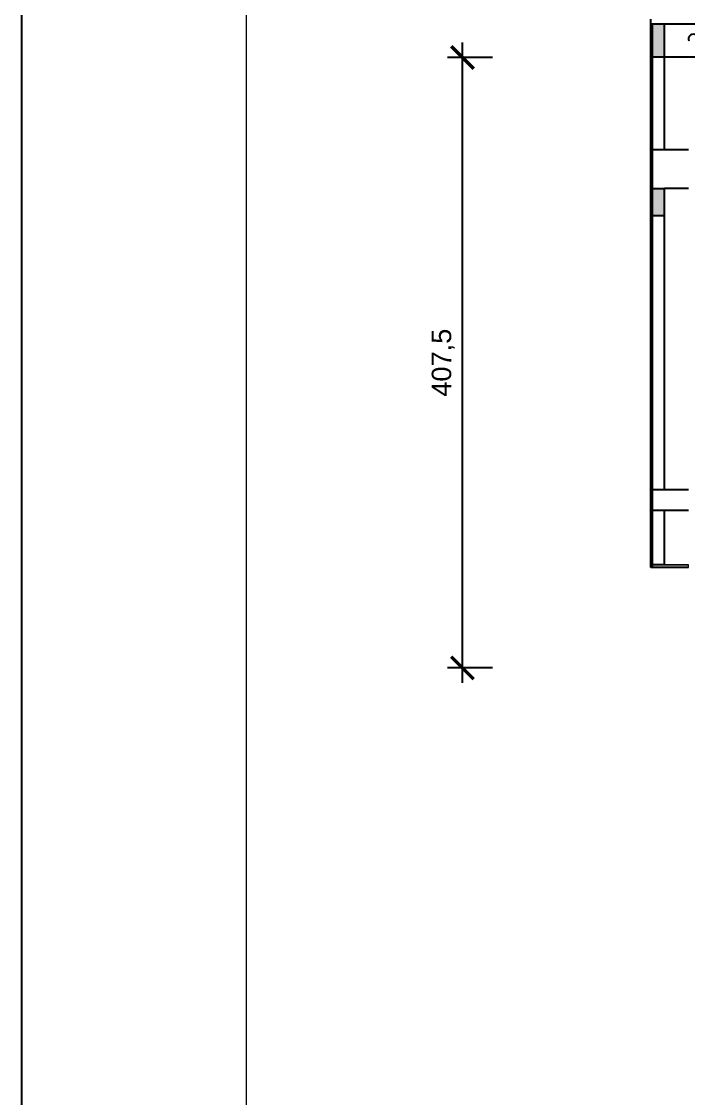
# Model space of a CAD drawing. Header units: millimetres. Extents: x 4647 to 73915, y -13612 to -8141.
# Drawn here: x 21668 to 22113, y -11076 to -10357 of the extents above; entities that cross this region are included whole.
import ezdxf

# ---------------------------------------------------------------- set-up
doc = ezdxf.new("R2010")
doc.units = ezdxf.units.MM
doc.layers.add('2D - Ogólne', color=7, linetype='Continuous')
doc.layers.add('Konstrukcja - Dach', color=7, linetype='Continuous')
doc.layers.add('a_wymiary', color=250, linetype='Continuous', lineweight=9)
doc.layers.add('Opisy - Tekst_Nr_Pióra__1', color=7, linetype='Continuous', lineweight=13)
doc.styles.get("Standard").update_dxf_attribs({"font": 'arial.ttf'})
doc.dimstyles.new('1-100', dxfattribs={"dimtxt": 13, "dimasz": 15, "dimexe": 10, "dimexo": 20, "dimgap": 5, "dimtad": 1, "dimdec": 1, "dimrnd": 0.5, "dimtxsty": 'Standard', "dimblk": 'ARCHTICK', "dimcen": 0.09, "dimdle": 10, "dimadec": 0, "dimazin": 0, "dimtfac": 1, "dimtdec": 1, "dimtofl": 0, "dimtmove": 0, "dimatfit": 3, "dimfxl": 10, "dimfxlon": 1, "dimtolj": 1, "dimtzin": 0, "dimarcsym": 0})

# ---------------------------------------------------------------- blocks, each defined once
blk = doc.blocks.new('_ArchTick')
at = {"color": 0, "linetype": 'ByBlock', "const_width": 0.15}
blk.add_lwpolyline([(-0.5, -0.5), (0.5, 0.5)], dxfattribs=at)
blk = doc.blocks.new('*D861')
at = {"layer": 'a_wymiary', "color": 0, "lineweight": -2, "transparency": 16777216}
for p, q in [((21962.35, -10798.57), (21962.35, -10371.16)), ((21982.35, -10381.16), (21952.35, -10381.16)), ((21982.35, -10788.57), (21952.35, -10788.57))]:
    blk.add_line(p, q, dxfattribs=at)
at = {"layer": 'DEFPOINTS', "color": 0, "transparency": 16777216}
for p in [(21962.35, -10381.16), (22157.14, -10381.16), (22157.14, -10788.57)]:
    blk.add_point(p, dxfattribs=at)
at = {"layer": 'a_wymiary', "color": 0, "lineweight": -2, "transparency": 16777216, "xscale": 15, "yscale": 15, "zscale": 15}
for p, rotation in [((21962.35, -10381.16), 90), ((21962.35, -10788.57), 270)]:
    blk.add_blockref('_ArchTick', p, dxfattribs=dict(at, rotation=rotation))
at = {"layer": 'a_wymiary', "color": 0, "transparency": 16777216, "insert": (21949.54, -10584.86), "char_height": 13, "attachment_point": 5, "rotation": 90}
blk.add_mtext('\\A1;407,5', dxfattribs=at)

msp = doc.modelspace()

# ---------------------------------------------------------------- hatches: boundary and pattern name
at = {"layer": 'Konstrukcja - Dach', "linetype": 'Continuous', "lineweight": 0}
for points in [[(22089.14, -10358.69), (22089.14, -10380.67), (22097.14, -10380.67), (22097.14, -10358.69)], [(22097.14, -10486.57), (22097.14, -10468.57), (22089.14, -10468.57), (22089.14, -10486.57)]]:
    msp.add_hatch(color=46, dxfattribs=at).paths.add_polyline_path(points, flags=0)

# ---------------------------------------------------------------- linework, layer by layer
msp.add_lwpolyline([(21668.14, -12577.97), (23768.14, -12577.97), (23768.14, -9607.97), (21668.14, -9607.97)], close=True)
at = {"layer": '2D - Ogólne'}
msp.add_ellipse((22116.42, -10368.86), major_axis=(3.28, 0), ratio=0.973498, start_param=5.870392, end_param=9.837571, dxfattribs=at)
at = {"layer": 'a_wymiary'}
for p, q in [((22088.14, -10380.67), (22088.14, -10721.59)), ((22113.14, -10380.67), (22088.14, -10380.67)), ((22113.14, -10442.57), (22089.14, -10442.57)), ((22089.14, -10442.57), (22089.14, -10468.57)), ((22089.14, -10486.57), (22089.14, -10442.57)), ((22089.14, -10442.57), (22113.14, -10442.57)), ((22089.14, -10468.57), (22113.14, -10468.57)), ((22113.14, -10468.57), (22097.14, -10468.57)), ((22097.14, -10468.57), (22097.14, -10486.57)), ((22097.14, -10486.57), (22089.14, -10486.57)), ((22113.14, -10669.57), (22089.14, -10669.57)), ((22089.14, -10669.57), (22089.14, -10683.57)), ((22089.14, -10683.57), (22089.14, -10669.57)), ((22089.14, -10669.57), (22113.14, -10669.57)), ((22089.14, -10683.57), (22113.14, -10683.57)), ((22113.14, -10683.57), (22089.14, -10683.57)), ((22088.14, -10721.59), (22089.14, -10721.59)), ((22089.14, -10719.84), (22089.14, -10721.59)), ((22113.14, -10719.84), (22089.14, -10719.84)), ((22089.14, -10721.59), (22089.14, -10719.84)), ((22089.14, -10719.84), (22113.14, -10719.84)), ((22089.14, -10721.59), (22113.14, -10721.59)), ((22113.14, -10721.59), (22113.14, -10719.84))]:
    msp.add_line(p, q, dxfattribs=at)
at = {"layer": 'Konstrukcja - Dach'}
for p, q in [((22088.14, -10358.69), (22088.14, -10355.64)), ((22088.14, -10362.35), (22088.14, -10358.69)), ((22088.14, -10358.69), (23448.14, -10358.69)), ((22088.14, -10358.69), (23448.14, -10358.69)), ((22088.14, -10380.67), (22088.14, -10362.35)), ((22088.14, -10380.67), (23448.14, -10380.67)), ((22088.14, -10721.59), (22088.14, -10380.67)), ((22089.14, -10721.59), (22088.14, -10721.59))]:
    msp.add_line(p, q, dxfattribs=at)
at = {"layer": 'Konstrukcja - Dach', "color": 161, "lineweight": 25}
for p, q in [((22089.14, -10358.69), (22089.14, -10358.69)), ((22097.14, -10358.69), (22097.14, -10358.69)), ((22089.14, -10442.57), (22089.14, -10380.67)), ((22097.14, -10442.57), (22097.14, -10380.67)), ((22089.14, -10468.57), (22089.14, -10442.57)), ((22089.14, -10442.57), (22113.14, -10442.57)), ((22113.14, -10468.57), (22097.14, -10468.57)), ((22089.14, -10669.57), (22089.14, -10486.57)), ((22097.14, -10669.57), (22097.14, -10486.57)), ((22089.14, -10683.57), (22089.14, -10669.57)), ((22089.14, -10669.57), (22113.14, -10669.57)), ((22113.14, -10683.57), (22089.14, -10683.57)), ((22089.14, -10719.84), (22089.14, -10683.57)), ((22097.14, -10719.84), (22097.14, -10683.57)), ((22089.14, -10721.59), (22089.14, -10719.84)), ((22097.14, -10719.84), (22089.14, -10719.84)), ((22113.14, -10721.59), (22089.14, -10721.59))]:
    msp.add_line(p, q, dxfattribs=at)
at = {"layer": 'Konstrukcja - Dach', "color": 171, "lineweight": 25}
for p, q in [((22089.14, -10380.67), (22089.14, -10358.69)), ((22089.14, -10358.69), (22097.14, -10358.69)), ((22097.14, -10380.67), (22097.14, -10358.69)), ((22089.14, -10380.67), (22097.14, -10380.67)), ((22089.14, -10468.57), (22097.14, -10468.57)), ((22089.14, -10486.57), (22089.14, -10468.57)), ((22097.14, -10486.57), (22097.14, -10468.57)), ((22089.14, -10486.57), (22097.14, -10486.57))]:
    msp.add_line(p, q, dxfattribs=at)
at = {"layer": 'Opisy - Tekst_Nr_Pióra__1', "linetype": 'Continuous', "ltscale": 10, "flags": 128}
msp.add_lwpolyline([(23718.14, -12377.97), (21818.14, -12377.97), (21818.14, -9657.97), (23718.14, -9657.97)], close=True, dxfattribs=at)

# ---------------------------------------------------------------- dimensions: what is measured, and where the dimension line sits
at = {"layer": 'a_wymiary'}
dim = msp.add_linear_dim(base=(21962.35, -10381.16), p1=(22157.14, -10788.57), p2=(22157.14, -10381.16), angle=90, dimstyle='1-100', override={"dimfxl": 20}, dxfattribs=at)
dim.commit()
dim.dimension.update_dxf_attribs({"geometry": '*D861', "text_midpoint": (21949.54, -10584.86)})

doc.saveas('drawing.dxf')
